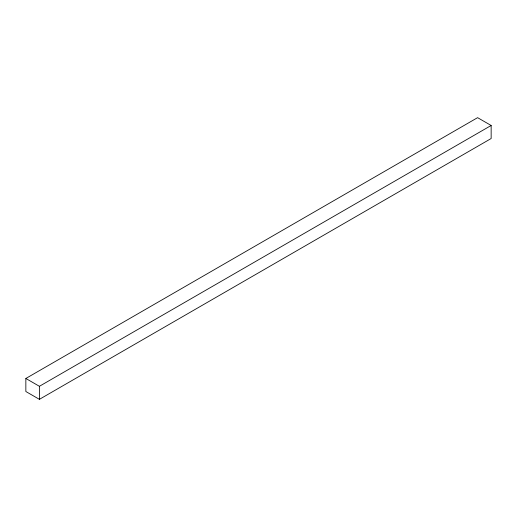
<?xml version="1.0" encoding="UTF-8"?>
<svg xmlns="http://www.w3.org/2000/svg" width="517" height="517" viewBox="0 0 517 517"><rect width="100%" height="100%" fill="white"/><g stroke="black" fill="none" stroke-linecap="round" stroke-linejoin="round"><path stroke-width="0.78" d="M25.85 378.476L477.598 117.663L491.15 125.482L491.15 138.524L39.402 399.337L25.85 391.518L25.85 378.476L39.402 386.296L491.15 125.482M39.402 386.296L39.402 399.337"/></g></svg>
